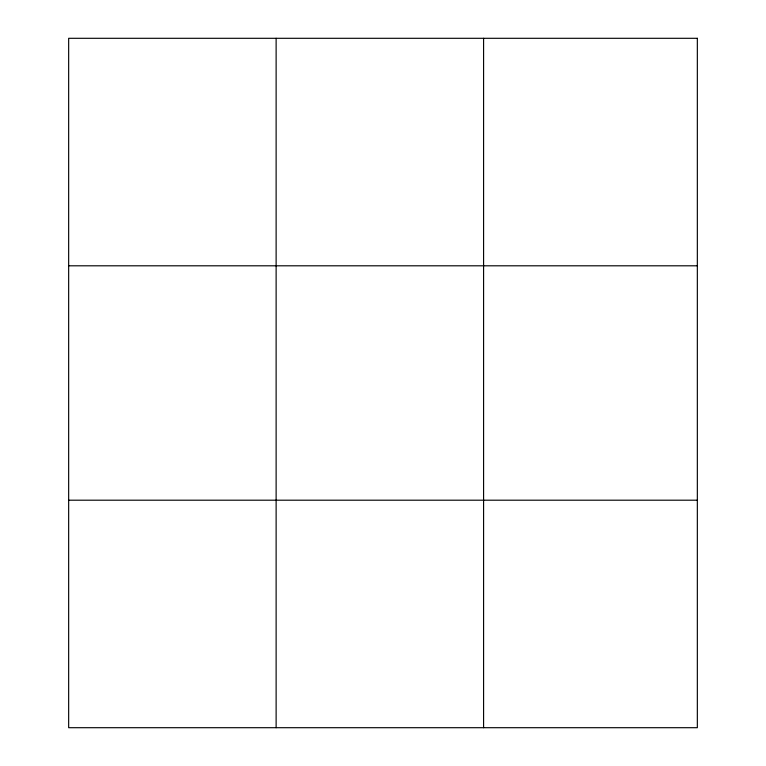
<?xml version="1.0" encoding="UTF-8"?>
<svg xmlns="http://www.w3.org/2000/svg" width="766" height="766" viewBox="0 0 766 766"><rect width="100%" height="100%" fill="white"/><g stroke="black" fill="none" stroke-linecap="round" stroke-linejoin="round"><path stroke-width="1.15" d="M276.124 38.3L276.124 727.7M483.585 38.3L483.585 727.7M68.662 265.802L697.338 265.802M68.662 500.198L697.338 500.198M697.338 38.3L697.338 727.7L68.662 727.7L68.662 38.3L697.338 38.3"/></g></svg>
